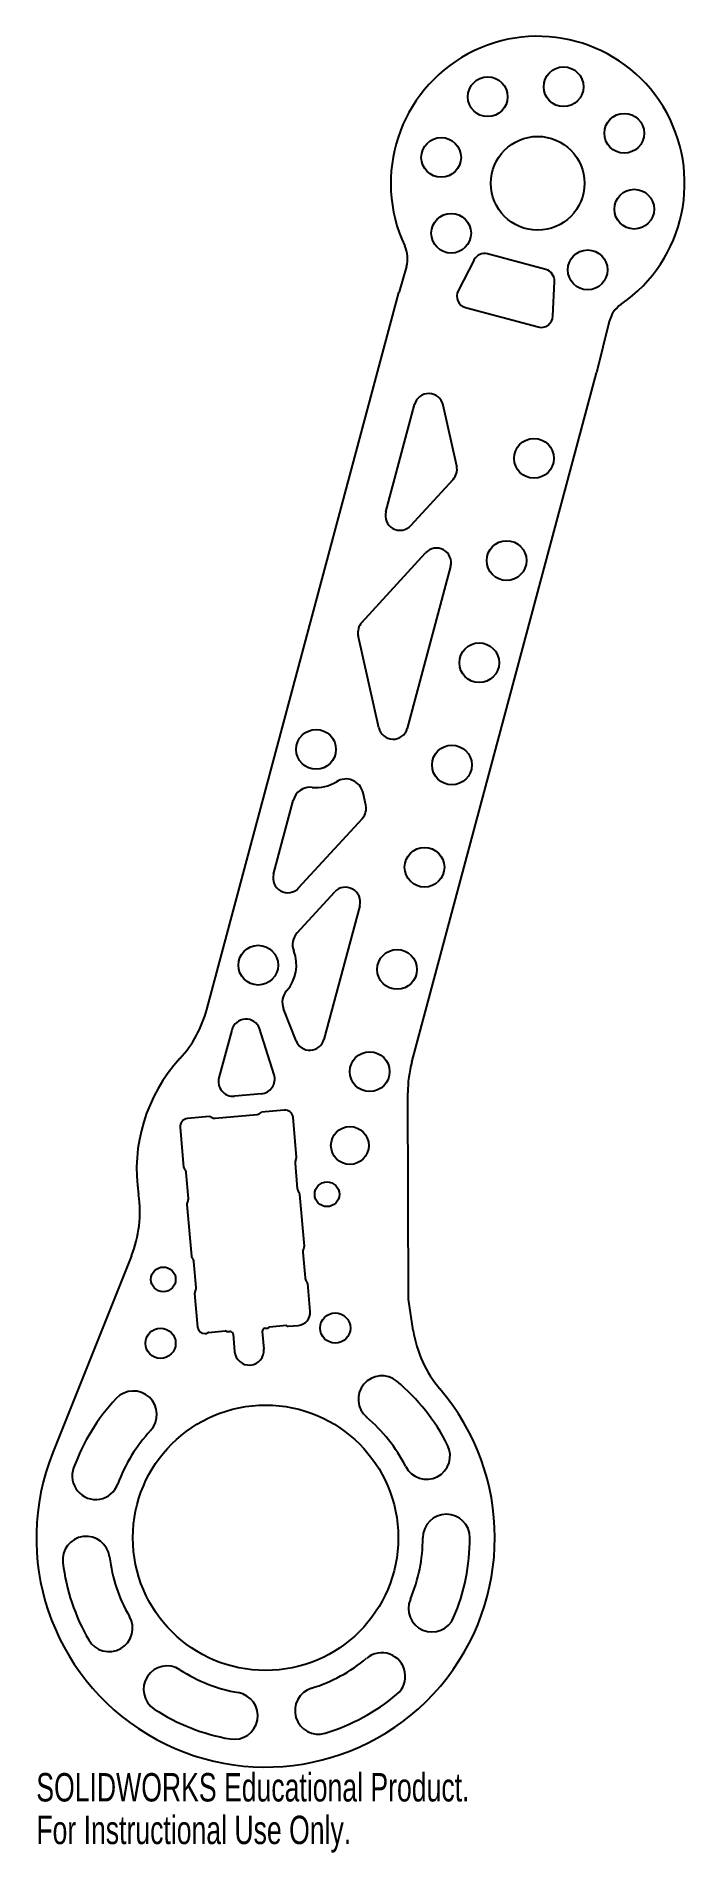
# Model space of a CAD drawing. Header units: millimetres. Extents: x -39 to 71, y -54 to 255.
import ezdxf

# ---------------------------------------------------------------- set-up
doc = ezdxf.new("R2010")
doc.units = ezdxf.units.MM
doc.styles.add('SLDTEXTSTYLE0', font='TXT', dxfattribs={"width": 0.7})

msp = doc.modelspace()

# ---------------------------------------------------------------- linework, layer by layer
at = {"color": 7, "linetype": 'Continuous', "lineweight": 25}
for p, q in [((35.46, 217.35), (32.76, 212.11)), ((47.68, 215.71), (37.75, 218.37)), ((23.95, 216.22), (22.71, 211.92)), ((48.87, 207.79), (49.16, 213.68)), ((-10, 89.85), (22.68, 211.82)), ((34.02, 209.26), (46.36, 205.96)), ((58.47, 206.91), (56.29, 198.14)), ((24.88, 80.92), (56.29, 198.14)), ((20.45, 174.53), (25.34, 192.77)), ((32.51, 182.27), (30.2, 192.67)), ((24.71, 172.19), (31.91, 180.04)), ((16.36, 155.69), (27.21, 167.53)), ((31.47, 165.19), (24.1, 137.68)), ((19.25, 137.78), (15.76, 153.46)), ((17.05, 124.6), (16.58, 126.72)), ((1.34, 112.87), (4.71, 125.43)), ((5.6, 110.53), (16.46, 122.37)), ((5.38, 102.9), (11.76, 109.85)), ((16.02, 107.52), (9.93, 84.78)), ((5.18, 84.52), (3.05, 89.98)), ((1.45, 78.76), (-1.01, 86.64)), ((-5.76, 86.37), (-7.93, 78.26)), ((-0.72, 75.52), (-5.3, 75.12)), ((24.29, 40.57), (24.19, 75.69)), ((-9.59, 71.64), (-13.27, 71.32)), ((-8.6, 71.37), (-1.43, 72)), ((-0.77, 72.33), (-0.7, 72.41)), ((3.17, 72.75), (-0.7, 72.41)), ((5.28, 64.75), (4.69, 71.48)), ((-14.54, 69.8), (-13.95, 63.07)), ((-13.72, 62.64), (-13.85, 62.81)), ((-13.13, 57.72), (-13.52, 62.12)), ((5.01, 63.74), (5.4, 59.34)), ((5.12, 64.29), (5.22, 64.48)), ((5.6, 58.82), (5.73, 58.64)), ((-13.39, 56.7), (-12.63, 47.93)), ((-13.24, 57.17), (-13.34, 56.97)), ((6.6, 49.61), (5.83, 58.38)), ((-22.82, 47.95), (-36.21, 14.49)), ((-12.39, 47.5), (-12.52, 47.67)), ((-11.81, 42.57), (-12.19, 46.98)), ((6.34, 48.6), (6.72, 44.19)), ((6.45, 49.14), (6.55, 49.34)), ((7.06, 43.5), (6.93, 43.67)), ((-12.07, 41.56), (-11.57, 35.83)), ((-12.01, 41.83), (-11.91, 42.03)), ((7.57, 38.51), (7.16, 43.24)), ((25.11, 35.25), (24.29, 40.57)), ((-10.27, 34.74), (-10.03, 34.76)), ((-9.83, 34.89), (-9.92, 34.81)), ((-9.72, 34.94), (-6.86, 35.19)), ((-6.64, 35.1), (-6.74, 35.16)), ((-6.51, 35.07), (-6.08, 35.1)), ((-5.54, 34.65), (-5.28, 31.66)), ((-0.56, 35.08), (-0.3, 32.1)), ((-0.11, 35.63), (0.33, 35.66)), ((0.44, 35.71), (0.53, 35.79)), ((3.5, 36.09), (0.65, 35.84)), ((3.62, 36.06), (3.72, 36)), ((3.85, 35.97), (5.57, 36.12))]:
    msp.add_line(p, q, dxfattribs=at)
for centre, radius in [((37.79, 245.12), 3.38), ((50.69, 246.82), 3.38), ((61.01, 238.9), 3.38), ((29.87, 234.8), 3.38), ((46.29, 230.4), 7.97), ((62.71, 226), 3.38), ((31.57, 221.9), 3.38), ((54.79, 215.67), 3.38), ((45.66, 183.61), 3.38), ((41, 166.22), 3.38), ((36.34, 148.84), 3.38), ((8.59, 134.11), 3.38), ((31.69, 131.45), 3.38), ((27.03, 114.06), 3.38), ((-1.25, 97.4), 3.38), ((22.37, 96.68), 3.38), ((17.71, 79.29), 3.38), ((14.34, 66.73), 3.22), ((10.45, 58.43), 2.1), ((-17.4, 43.95), 2.1), ((11.85, 35.68), 2.57), ((-17.87, 33.08), 2.57), ((0, 0), 22.57)]:
    msp.add_circle(centre, radius, dxfattribs=at)
for centre, radius, start, end in [((46.29, 230.4), 25, 304.5878, 205.2251), ((19.15, 217.61), 5, 343.8154, 25.2251), ((37.23, 216.44), 2, 75, 152.7633), ((47.16, 213.78), 2, 357.2367, 75), ((27.51, 210.53), 5, 163.8154, 165), ((34.54, 211.2), 2, 152.7633, 255), ((46.87, 207.89), 2, 255, 357.2367), ((63.32, 205.7), 5, 124.5878, 165.9975), ((27.76, 192.13), 2.5, 12.5311, 165), ((30.07, 181.73), 2.5, 317.4689, 12.5311), ((22.87, 173.88), 2.5, 165, 317.4689), ((29.06, 165.84), 2.5, 345, 137.4689), ((18.2, 154), 2.5, 137.4689, 192.5311), ((21.69, 138.33), 2.5, 192.5311, 345), ((7.61, 124.66), 3, 84.0847, 165), ((8.59, 134.11), 6.5, 264.0847, 302.2351), ((13.65, 126.07), 3, 12.5311, 122.2351), ((14.61, 124.06), 2.5, 317.4689, 12.5311), ((3.76, 112.22), 2.5, 165, 317.4689), ((13.6, 108.16), 2.5, 345, 137.4689), ((7.59, 100.87), 3, 137.4689, 201.4331), ((-1.25, 97.4), 6.5, 318.2499, 21.4331), ((5.84, 91.08), 3, 138.2499, 201.3881), ((-29.32, 95.03), 20, 317.4862, 345), ((-3.34, 85.73), 2.5, 21.3881, 165), ((7.51, 85.43), 2.5, 201.3881, 345), ((6.06, 62.59), 28, 137.4862, 188.6459), ((44.19, 75.75), 20, 165, 180.1602), ((-5.52, 77.61), 2.5, 165, 275), ((-0.94, 78.02), 2.5, 275, 17.3634), ((-13.14, 69.92), 1.4, 95, 185), ((-9.55, 71.14), 0.5, 55.0555, 95), ((-8.69, 72.37), 1, 235.0555, 275), ((-1.52, 73), 1, 275, 318.5312), ((3.29, 71.36), 1.4, 5, 95), ((-13.45, 63.12), 0.5, 185, 217.3474), ((-14.51, 62.03), 1, 5, 37.3474), ((6.01, 63.83), 1, 152.6526, 185), ((4.78, 64.71), 0.5, 332.6526, 5), ((6.4, 59.42), 1, 185, 217.3474), ((-41.39, 55.37), 20, 338.1957, 8.6459), ((-12.89, 56.74), 0.5, 152.6526, 185), ((-14.13, 57.63), 1, 332.6526, 5), ((5.34, 58.34), 0.5, 5, 37.3474), ((6.1, 49.57), 0.5, 332.6526, 5), ((-12.13, 47.97), 0.5, 185, 217.3474), ((-13.19, 46.89), 1, 5, 37.3474), ((7.33, 48.68), 1, 152.6526, 185), ((7.72, 44.28), 1, 185, 217.3474), ((6.66, 43.2), 0.5, 5, 37.3474), ((-11.57, 41.6), 0.5, 152.6526, 185), ((-12.8, 42.49), 1, 332.6526, 5), ((5.38, 38.31), 2.2, 275, 5), ((-10.37, 35.93), 1.2, 185, 275), ((-10.05, 34.96), 0.2, 275, 311.8699), ((-9.7, 34.74), 0.2, 95, 131.8699), ((-6.84, 34.99), 0.2, 58.1301, 95), ((-6.53, 35.26), 0.2, 238.1301, 275), ((-6.04, 34.61), 0.5, 5, 95), ((-0.06, 35.13), 0.5, 95, 185), ((0.31, 35.86), 0.2, 275, 311.8699), ((0.66, 35.64), 0.2, 95, 131.8699), ((3.52, 35.89), 0.2, 58.1301, 95), ((3.83, 36.17), 0.2, 238.1301, 275), ((44.88, 38.3), 20, 188.7678, 220.4776), ((-2.79, 31.88), 2.5, 185, 5), ((0, 0), 39, 158.1957, 40.4776), ((-22.49, 20.97), 4, 317, 137), ((19.77, 23.56), 4, 50, 230), ((0, 0), 34.75, 27, 50), ((0, 0), 34.75, 137, 160), ((0, 0), 26.75, 27, 50), ((0, 0), 26.75, 137, 160), ((27.4, 13.96), 4, 207, 27), ((-28.9, 10.52), 4, 160, 340), ((30.75, 0), 4, 0, 180), ((-30.52, -3.75), 4, 7, 187), ((0, 0), 26.75, 337, 0), ((0, 0), 34.75, 337, 0), ((0, 0), 34.75, 187, 210), ((0, 0), 26.75, 187, 210), ((28.31, -12.01), 4, 157, 337), ((-26.63, -15.38), 4, 210, 30), ((0, 0), 26.75, 287, 310), ((19.77, -23.56), 4, 310, 130), ((-16.75, -25.79), 4, 57, 237), ((0, 0), 26.75, 237, 260), ((-5.34, -30.28), 4, 260, 80), ((8.99, -29.41), 4, 107, 287), ((0, 0), 34.75, 287, 310), ((0, 0), 34.75, 237, 260)]:
    msp.add_arc(centre, radius, start, end, dxfattribs=at)

# ---------------------------------------------------------------- texts
at = {"color": 7, "linetype": 'Continuous', "char_height": 4.8336, "attachment_point": 1, "style": 'SLDTEXTSTYLE0'}
for s, insert in [('SOLIDWORKS Educational Product.', (-39, -40.02)), ('For Instructional Use Only.', (-39, -47.27))]:
    msp.add_mtext(s, dxfattribs=dict(at, insert=insert))

doc.saveas('drawing.dxf')
